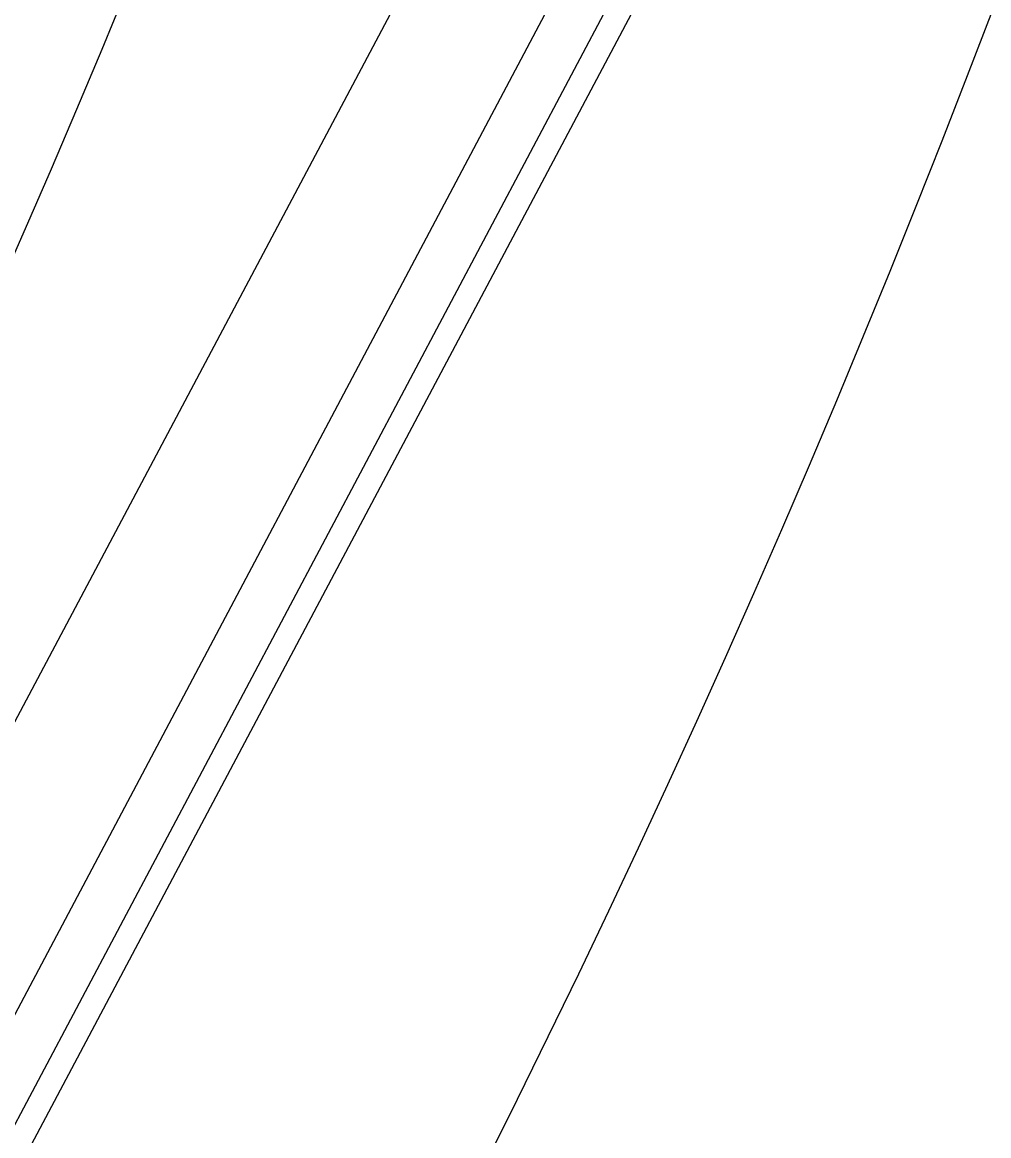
# Model space of a CAD drawing. Header units: millimetres. Extents: x 0 to 9491604, y -172998 to 295086.
# Drawn here: x 404679 to 405449, y 56299 to 57187 of the extents above; entities that cross this region are included whole.
import ezdxf
from ezdxf.enums import TextEntityAlignment as Align

# ---------------------------------------------------------------- set-up
doc = ezdxf.new("R2018")
doc.units = ezdxf.units.MM
for name, color, linetype, lineweight in [('АР_Маркер экспликации', 239, 'Continuous', 13), ('АР_Номер помещения', 250, 'Continuous', 9), ('АР_Подоконники', 163, 'Continuous', 9), ('АР_Размеры дверей', 15, 'Continuous', 0), ('АР_Сущ Несущая стена', 250, 'Continuous', 50), ('ТОНКАЯ', 253, 'Continuous', 0)]:
    doc.layers.add(name, color=color, linetype=linetype, lineweight=lineweight)
doc.layers.add('АР_Названия помещений', color=124, linetype='Continuous', lineweight=5, plot=False)
doc.layers.add('АР_Помещения_площадь', color=19, linetype='Continuous', lineweight=9, plot=False)
doc.layers.get('АР_Размеры дверей').off()
doc.styles.add('ISOCPEUR', font='', dxfattribs={"height": 250})
doc.styles.get("Standard").update_dxf_attribs({"font": 'GOST.TTF'})
doc.styles.get('ISOCPEUR').set_extended_font_data('ISOCPEUR', italic=True)

# ---------------------------------------------------------------- blocks, each defined once
blk = doc.blocks.new('*U254')
at = {"color": 7, "style": 'ISOCPEUR', "width": 0.7, "flags": 1}
blk.add_attdef('КАТЕГОРИЯ', (-499.17, -2092.19), '', height=250, dxfattribs=at)
at = {"layer": 'АР_Номер помещения', "color": 7, "style": 'ISOCPEUR', "width": 0.7}
blk.add_attdef('НОМЕР_ПОМЕЩЕНИЯ', text='', height=300, dxfattribs=at).set_placement((-517.55, 1402.82), align=Align.MIDDLE_CENTER)
at = {"layer": 'АР_Помещения_площадь', "color": 7, "lineweight": 30, "width": 0.7, "flags": 104}
blk.add_attdef('ИМЯ_ПОМЕЩЕНИЯ', text='', height=100, dxfattribs=at).set_placement((157.63, 1217.14), align=Align.MIDDLE_CENTER)
at = {"layer": 'АР_Помещения_площадь', "color": 7, "style": 'ISOCPEUR', "width": 0.7}
blk.add_attdef('ПЛОЩАДЬ_ПОМЕЩЕНИЯ', text='', height=200, dxfattribs=at).set_placement((-318.46, 582.58), align=Align.MIDDLE_RIGHT)
blk = doc.blocks.new('*U252')
at = {"color": 7, "style": 'ISOCPEUR', "width": 0.7, "flags": 1}
blk.add_attdef('КАТЕГОРИЯ', (-499.17, -2092.19), '', height=250, dxfattribs=at)
at = {"layer": 'АР_Номер помещения', "color": 7, "style": 'ISOCPEUR', "width": 0.7}
blk.add_attdef('НОМЕР_ПОМЕЩЕНИЯ', text='', height=300, dxfattribs=at).set_placement((-13874.5, 6637.55), align=Align.MIDDLE_CENTER)
at = {"layer": 'АР_Помещения_площадь', "color": 7, "lineweight": 30, "width": 0.7, "flags": 104}
blk.add_attdef('ИМЯ_ПОМЕЩЕНИЯ', text='', height=100, dxfattribs=at).set_placement((157.63, 1217.14), align=Align.MIDDLE_CENTER)
at = {"layer": 'АР_Помещения_площадь', "color": 7, "style": 'ISOCPEUR', "width": 0.7}
blk.add_attdef('ПЛОЩАДЬ_ПОМЕЩЕНИЯ', text='', height=200, dxfattribs=at).set_placement((-12654.58, 407.67), align=Align.MIDDLE_RIGHT)
blk = doc.blocks.new('A$Cd39b9c29')
at = {"color": 5, "ltscale": 150}
for p, q in [((4689.44, -2681.58), (5926.27, -341.2)), ((4761.68, -2780.82), (6027.15, -383.34)), ((4802.16, -2791.91), (6064.92, -400.43)), ((4821.12, -2795.85), (6077.36, -418.77))]:
    blk.add_line(p, q, dxfattribs=at)
blk = doc.blocks.new('A$Cec9b444d')
at = {"layer": 'ТОНКАЯ', "ltscale": 100, "rotation": 359.8999999999999}
blk.add_blockref('A$Cd39b9c29', (-19.13, 2.91), dxfattribs=at)

msp = doc.modelspace()

# ---------------------------------------------------------------- linework, layer by layer
at = {"layer": 'АР_Подоконники', "lineweight": 9, "ltscale": 100}
for centre, radius, start, end in [((396319.22, 60661), 8924.05, 271.108834, 356.403957), ((396308.86, 60673.36), 8940.17, 271.691254, 356.329081)]:
    msp.add_arc(centre, radius, start, end, dxfattribs=at)
at = {"layer": 'АР_Сущ Несущая стена', "lineweight": 9, "ltscale": 100}
for centre, radius, start, end in [((396300.59, 60685.02), 9144.28, 272.820638, 356.288731), ((396308.26, 60667.03), 9778.65, 272.592548, 356.635391)]:
    msp.add_arc(centre, radius, start, end, dxfattribs=at)

# ---------------------------------------------------------------- block references
at = {"layer": 'АР_Маркер экспликации', "lineweight": 9}
ref = msp.add_blockref('*U254', (397427.53, 58377.22), dxfattribs=at)
lines = msp.add_mtext('\\W0.8000;Коридор и рекреация (основная и старшая школа)', dxfattribs={"layer": 'АР_Названия помещений', "insert": (397774.55, 57102.61), "char_height": 6239.8004, "width": 926.94, "attachment_point": 1})
ref.add_attrib('ИМЯ_ПОМЕЩЕНИЯ', '', (397774.55, 57102.61), dxfattribs={"flags": 104}).embed_mtext(lines)
ref = msp.add_blockref('*U252', (393314.66, 52054.84), dxfattribs=at)
lines = msp.add_mtext('\\W0.8000;Кабинет материальной технологии тип 2', dxfattribs={"layer": 'АР_Названия помещений', "insert": (379480.41, 56862.59), "char_height": 4891.9555, "width": 926.94, "attachment_point": 1})
ref.add_attrib('ИМЯ_ПОМЕЩЕНИЯ', '', (379480.41, 56862.59), dxfattribs={"flags": 104}).embed_mtext(lines)
at = {"layer": 'АР_Размеры дверей', "lineweight": 9, "ltscale": 100}
msp.add_blockref('A$Cec9b444d', (399188.52, 57774.1), dxfattribs=at)

doc.saveas('drawing.dxf')
